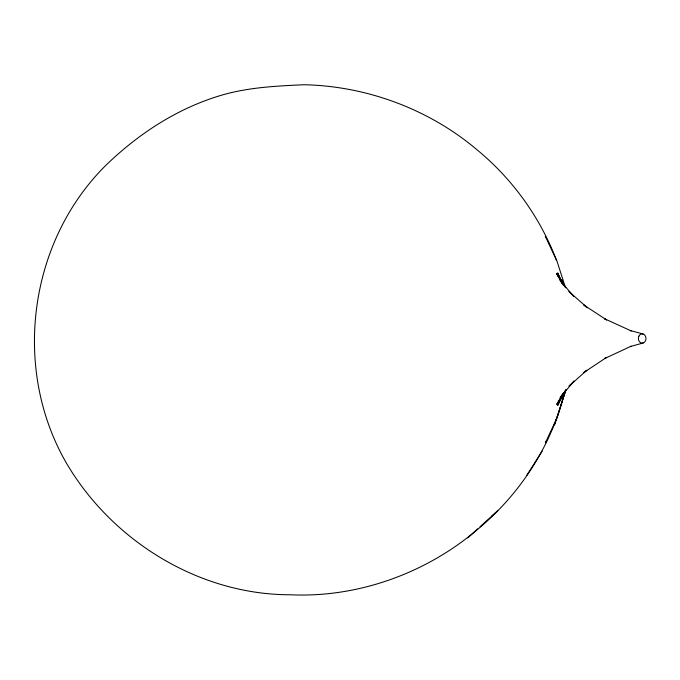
<?xml version="1.0" encoding="UTF-8"?>
<svg xmlns="http://www.w3.org/2000/svg" width="680" height="680" viewBox="0 0 680 680"><rect width="100%" height="100%" fill="white"/><g stroke="black" fill="none" stroke-linecap="round" stroke-linejoin="round"><path stroke-width="1.02" d="M565.275 392.232L565.649 390.226L557.209 417.469L545.394 442.808L546.108 441.363M563.712 392.878L561.774 398.828L563.575 393.04M561.774 398.828L563.61 392.98M563.057 398.327C549.134 449.267 518.56 495.287 478.048 528.998C426.683 573.027 358.046 597.975 290.224 594.77C199.368 594.762 112.574 541.297 66.767 463.709C11.934 369.597 28.22 242.539 105.519 165.665C139.179 132.94 179.698 106.76 225.207 94.163C250.979 87.227 277.542 85.944 304.062 84.745C367.115 86.054 429.879 109.54 477.887 150.51C512.983 179.588 540.421 217.915 556.597 260.517M563.371 397.341L564.851 392.998L554.455 424.949L556.665 418.574M563.048 393.567L557.719 405.467L563.703 392.725L556.707 404.396L563.082 393.796M526.754 475.354L542.181 451.112M560.465 398.2L566.432 389.308L560.125 397.451L574.124 381.029L569.015 386.172L586.798 370.277L583.856 372.504L606.67 357.323L604.537 358.572L631.159 346.205L630.309 346.553L643.169 342.983M491.546 516.366L497.743 510.748L480.054 526.754M467.738 537.897L477.725 528.87M643.169 334.016L630.292 330.539L631.142 330.888L604.494 318.716L606.637 319.966L583.797 304.988L587.443 307.819L568.931 291.516L574.056 296.667L560.031 280.457L565.088 286.969M565.76 287.725L556.614 273.725L563.082 284.503M556.614 273.725L562.989 284.282M545.998 237.668L545.309 236.308L557.124 261.562L565.216 286.798M563.626 285.396L557.625 272.875L562.972 284.775M563.644 285.541L561.697 279.752L563.287 284.818M638.894 336.175A4.641 3.808 90 0 0 642.183 343.145A4.641 3.808 90 0 0 645.49 336.183A4.641 3.808 90 0 0 638.894 336.175"/></g></svg>
